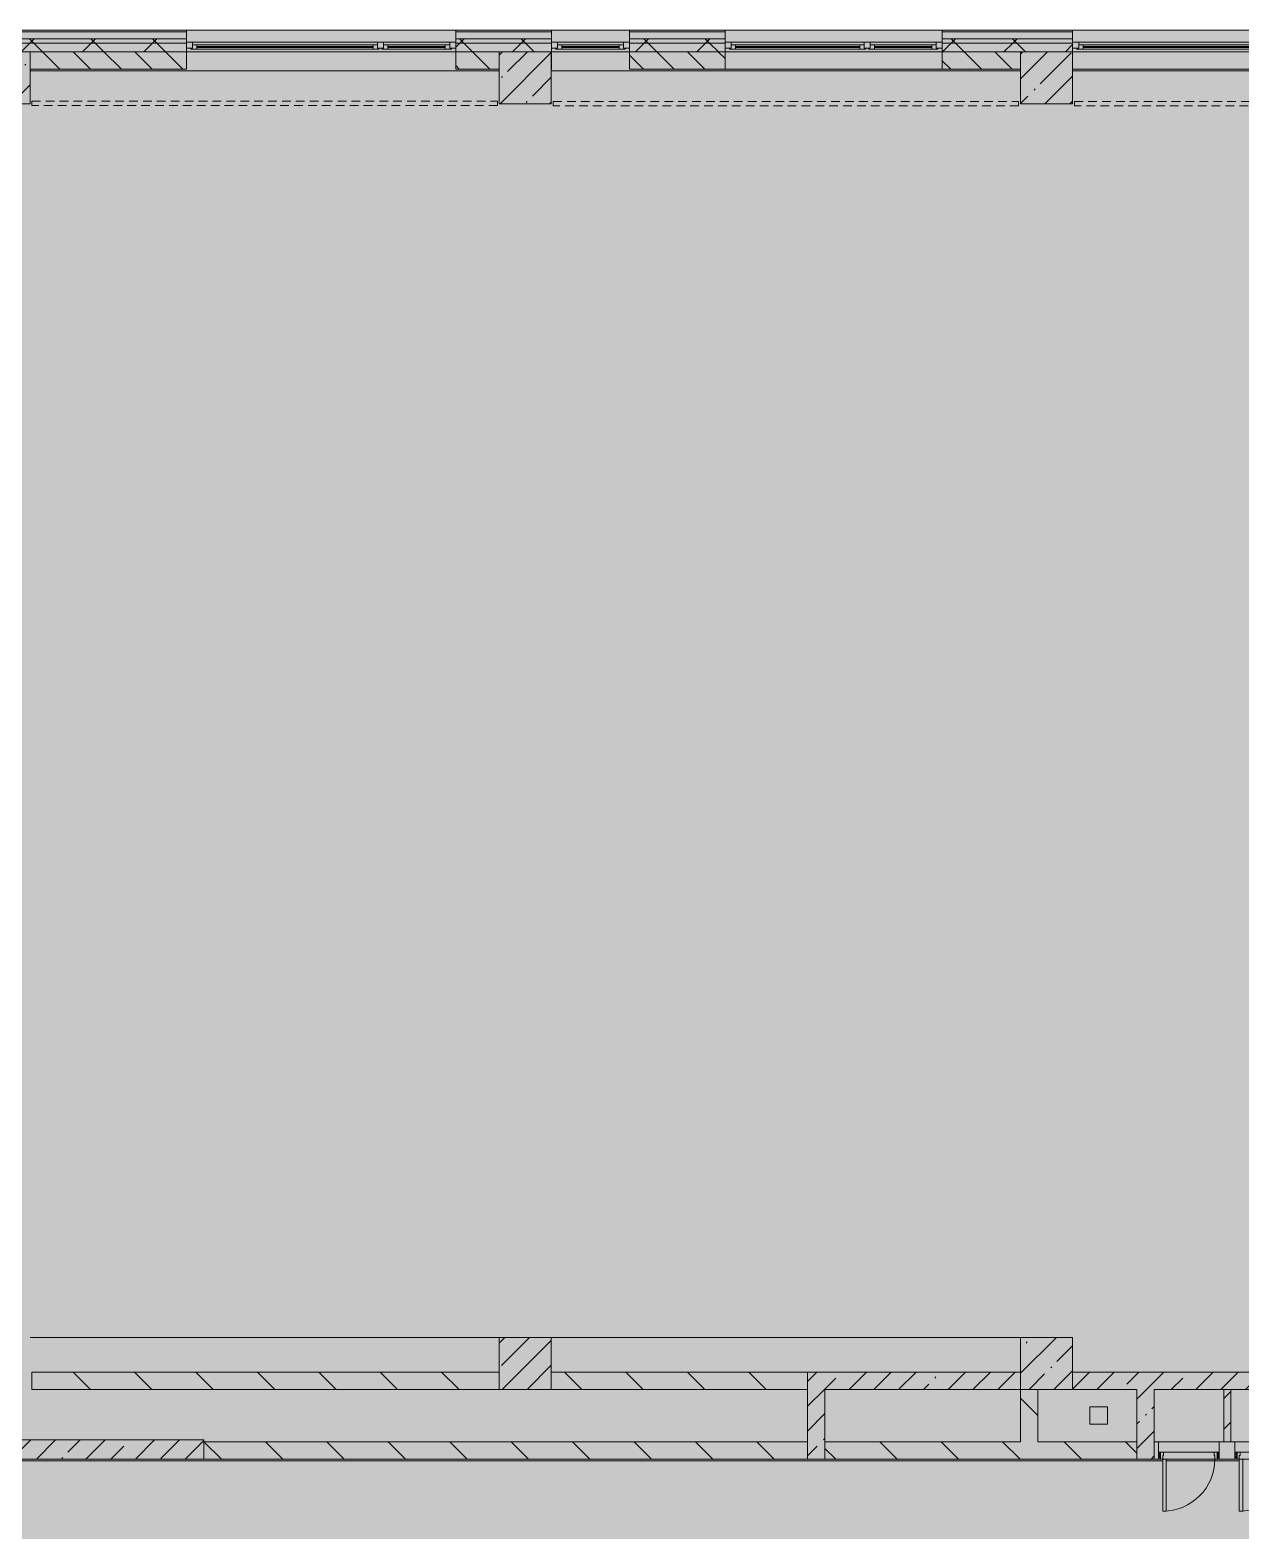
# Model space of a CAD drawing. Header units: millimetres. Extents: x 2623 to 216772, y -8553 to 29000.
# Drawn here: x 132522 to 146460, y 10072 to 27350 of the extents above; entities that cross this region are included whole.
import ezdxf

# ---------------------------------------------------------------- set-up
doc = ezdxf.new("R2010")
doc.units = ezdxf.units.MM
doc.linetypes.add('200_ШТРИХ__ш1_п0_6_', pattern=[160, 100, -60])
doc.layers.add('A-DETL-GENF-6', color=7, linetype='Continuous', lineweight=9, true_color=0xc0c0c0, transparency=0.4)
for name, color, linetype, lineweight in [('A-DETL-MBND-1', 7, '200_ШТРИХ__ш1_п0_6_', 9), ('A-WALL-3', 7, 'Continuous', 5), ('I-WALL-4', 7, 'Continuous', 5), ('S-COLS-1', 7, 'Continuous', 5)]:
    doc.layers.add(name, color=color, linetype=linetype, lineweight=lineweight)
for name, color, linetype, lineweight, true_color in [('A-DOOR-3', 7, 'Continuous', 5, 0xaaaaaa), ('A-DOOR-4', 7, 'Continuous', 5, 0xe2e2e2), ('A-DOOR-5', 7, 'Continuous', 5, 0xb7b7b7), ('A-DOOR-FRAM-3', 7, 'Continuous', 5, 0xe2e2e2), ('A-DOOR-FRAM-4', 7, 'Continuous', 5, 0xaaaaaa), ('A-DOOR-FRAM-5', 7, 'Continuous', 5, 0xb7b7b7), ('A-FLOR-2', 7, 'Continuous', 5, 0xb7b7b7), ('A-GLAZ-2', 7, 'Continuous', 5, 0x737373), ('A-WALL-4', 7, 'Continuous', 5, 0x737373), ('A-WALL-5', 7, 'Continuous', 9, 0x737373), ('I-WALL-3', 7, 'Continuous', 5, 0x737373), ('S-COLS-2', 7, 'Continuous', 5, 0x737373)]:
    doc.layers.add(name, color=color, linetype=linetype, lineweight=lineweight, true_color=true_color)
pattern_1 = [(45, (89762.2, 0), (-353.5534, 353.5534), []), (135, (89762.2, 0), (-353.5534, -353.5534), [])]
pattern_2 = [(45, (89762.2, 0), (-285.1231, 285.1231), []), (45, (90047.3, 0), (-285.1231, 285.1231), [504.031, -100.806, 16.764, -84.042])]
pattern_3 = [(135, (89762.2, 0), (-353.5534, -353.5534), [])]
pattern_4 = [(135, (1951.41, 164.685), (-14.14214, -14.14214), []), (225, (1951.41, 164.685), (14.14214, -14.14214), [])]
pattern_5 = [(45, (-171.384, 164.685), (-14.1421, 14.1421), []), (135, (-171.384, 164.685), (-14.1421, -14.1421), [])]

# ---------------------------------------------------------------- blocks, each defined once
blk = doc.blocks.new('BSC_Колонна _Прямоугольная - 600х600-23205375-3_1_2_птичка')
at = {"layer": 'S-COLS-1'}
h = blk.add_hatch(dxfattribs=at)
h.set_pattern_fill('FP_109', color=256, style=0, pattern_type=2)
h.set_pattern_definition([(45, (-54460, -12000), (-285.123, 285.123), []), (45, (-54174.88, -12000), (-285.123, 285.123), [504.031, -100.806, 16.764, -84.042])])
h.paths.add_polyline_path([(-300, -300), (300, -300), (300, 300), (-300, 300)])
at = {"layer": 'S-COLS-2'}
for p, q in [((300, 300), (-300, 300)), ((-300, 300), (-300, -300)), ((300, -300), (300, 300)), ((-300, -300), (300, -300))]:
    blk.add_line(p, q, dxfattribs=at)
blk = doc.blocks.new('BSC_Колонна _Прямоугольная - 600х600-V98-3_1_2_птичка')
at = {"layer": 'S-COLS-1'}
h = blk.add_hatch(dxfattribs=at)
h.set_pattern_fill('FP_110', color=256, style=0, pattern_type=2)
h.set_pattern_definition([(45, (-42460, -26800), (-285.123, 285.123), []), (45, (-42174.88, -26800), (-285.123, 285.123), [504.031, -100.806, 16.764, -84.042])])
h.paths.add_polyline_path([(-300, -300), (300, -300), (300, 300), (-300, 300)])
at = {"layer": 'S-COLS-2'}
for p, q in [((300, 300), (-300, 300)), ((-300, 300), (-300, -300)), ((300, -300), (300, 300)), ((-300, -300), (300, -300))]:
    blk.add_line(p, q, dxfattribs=at)
blk = doc.blocks.new('120_Окно_СКБ_2Ст - 120_Окно_СКБ_2Ст 3100х2500 _мал_створка слева_ 2-19089248-3_1_2_птичка')
at = {"layer": 'A-GLAZ-2'}
for p, q in [((-1550, -75), (-1550, -5)), ((-1550, -5), (-1480, -5)), ((1550, -5), (-1550, -5)), ((-1480, -75), (-1550, -75)), ((-1550, -75), (-1500, -75)), ((-1480, -75), (-1500, -75)), ((-1500, -75), (-1500, -85)), ((-1500, -85), (670, -85)), ((670, -85), (-1500, -85)), ((-1480, -5), (-1480, -75)), ((650, -35), (-1480, -35)), ((-1480, -35), (-1480, -75)), ((-1430, -85), (-1430, -35)), ((-1430, -55), (600, -55)), ((600, -65), (-1430, -65)), ((600, -85), (600, -35)), ((650, -75), (650, -5)), ((650, -5), (720, -5)), ((650, -75), (650, -35)), ((720, -75), (650, -75)), ((670, -75), (650, -75)), ((670, -75), (700, -75)), ((670, -85), (670, -75)), ((720, -75), (700, -75)), ((700, -75), (700, -85)), ((700, -85), (1500, -85)), ((1500, -85), (700, -85)), ((720, -5), (720, -75)), ((1480, -35), (720, -35)), ((720, -35), (720, -75)), ((770, -85), (770, -35)), ((770, -55), (1430, -55)), ((1430, -65), (770, -65)), ((1430, -85), (1430, -35)), ((1480, -75), (1480, -5)), ((1480, -5), (1550, -5)), ((1480, -75), (1480, -35)), ((1550, -75), (1480, -75)), ((1500, -75), (1480, -75)), ((1500, -75), (1550, -75)), ((1500, -85), (1500, -75)), ((1550, -5), (1550, -75))]:
    blk.add_line(p, q, dxfattribs=at)
blk = doc.blocks.new('120_Окно_СКБ_2Ст - 120_Окно_СКБ_2Ст 2500х2500 _мал створка справа_-23206729-3_1_2_птичка')
at = {"layer": 'A-GLAZ-2'}
for p, q in [((-1250, -75), (-1250, -5)), ((-1250, -5), (-1180, -5)), ((1250, -5), (-1250, -5)), ((-1180, -75), (-1250, -75)), ((-1250, -75), (-1200, -75)), ((-1180, -75), (-1200, -75)), ((-1200, -75), (-1200, -85)), ((-1200, -85), (370, -85)), ((370, -85), (-1200, -85)), ((-1180, -5), (-1180, -75)), ((350, -35), (-1180, -35)), ((-1180, -35), (-1180, -75)), ((-1130, -85), (-1130, -35)), ((-1130, -55), (300, -55)), ((300, -65), (-1130, -65)), ((300, -85), (300, -35)), ((350, -75), (350, -5)), ((350, -5), (420, -5)), ((350, -75), (350, -35)), ((420, -75), (350, -75)), ((370, -75), (350, -75)), ((370, -75), (400, -75)), ((370, -85), (370, -75)), ((420, -75), (400, -75)), ((400, -75), (400, -85)), ((400, -85), (1200, -85)), ((1200, -85), (400, -85)), ((420, -5), (420, -75)), ((1180, -35), (420, -35)), ((420, -35), (420, -75)), ((470, -85), (470, -35)), ((470, -55), (1130, -55)), ((1130, -65), (470, -65)), ((1130, -85), (1130, -35)), ((1180, -75), (1180, -5)), ((1180, -5), (1250, -5)), ((1180, -75), (1180, -35)), ((1250, -75), (1180, -75)), ((1200, -75), (1180, -75)), ((1200, -75), (1250, -75)), ((1200, -85), (1200, -75)), ((1250, -5), (1250, -75))]:
    blk.add_line(p, q, dxfattribs=at)
blk = doc.blocks.new('120_Окно_СКБ_1Ст - 120_Окно_СКБ_1Ст_900х2500_h_-21649151-3_1_2_птичка')
at = {"layer": 'A-GLAZ-2'}
for p, q in [((-450, -75), (-450, -5)), ((-450, -5), (-380, -5)), ((450, -5), (-450, -5)), ((-380, -75), (-450, -75)), ((-450, -75), (-400, -75)), ((-380, -75), (-400, -75)), ((-400, -75), (-400, -85)), ((-400, -85), (400, -85)), ((400, -85), (-400, -85)), ((-380, -5), (-380, -75)), ((380, -35), (-380, -35)), ((-380, -35), (-380, -75)), ((-330, -85), (-330, -35)), ((-330, -55), (330, -55)), ((330, -65), (-330, -65)), ((330, -85), (330, -35)), ((380, -75), (380, -5)), ((380, -5), (450, -5)), ((380, -75), (380, -35)), ((450, -75), (380, -75)), ((400, -75), (380, -75)), ((400, -75), (450, -75)), ((400, -85), (400, -75)), ((450, -5), (450, -75))]:
    blk.add_line(p, q, dxfattribs=at)
blk = doc.blocks.new('110_Дверь_СКБ_1Ст - д-18 700x2100h_Технический шкаф ЭОМ и СС-V183-3_1_2_птичка')
at = {"layer": 'A-DOOR-3'}
h = blk.add_hatch(dxfattribs=at)
h.set_pattern_fill('FP_48', color=256, style=0, pattern_type=2)
h.set_pattern_definition(pattern_4)
h.paths.add_polyline_path([(362.5, 100), (337.5, 100), (337.5, 20), (362.5, 20)])
at = {"layer": 'A-DOOR-4'}
h = blk.add_hatch(color=256, dxfattribs=at)
h.paths.add_polyline_path([(-312.5, 100), (-312.5, 20), (-277.5, 20), (-277.5, 60), (-287.5, 60), (-292.5, 100)])
h.paths.add_polyline_path([(312.5, 100), (312.5, 60), (302.5, 60), (302.5, 20), (337.5, 20), (337.5, 100)])
at = {"layer": 'A-DOOR-FRAM-3'}
blk.add_hatch(color=256, dxfattribs=at).paths.add_polyline_path([(272.5, 700), (272.5, 100), (312.5, 100), (312.5, 700)])
at = {"layer": 'A-DOOR-FRAM-4'}
h = blk.add_hatch(dxfattribs=at)
h.set_pattern_fill('FP_49', color=256, style=0, pattern_type=2)
h.set_pattern_definition(pattern_5)
h.paths.add_polyline_path([(-312.5, 100), (-337.5, 100), (-337.5, 20), (-312.5, 20)])
at = {"layer": 'A-DOOR-5'}
for p, q in [((312.5, 700), (272.5, 700)), ((272.5, 700), (272.5, 100)), ((312.5, 100), (312.5, 700)), ((272.5, 100), (312.5, 100))]:
    blk.add_line(p, q, dxfattribs=at)
blk.add_arc((312.5, 100), 600, 90, 180, dxfattribs=at)
at = {"layer": 'A-DOOR-FRAM-5'}
for p, q in [((-312.5, 100), (-337.5, 100)), ((-337.5, 100), (-337.5, 20)), ((-337.5, 20), (-312.5, 20)), ((-287.5, 100), (-312.5, 100)), ((-312.5, 100), (-312.5, 20)), ((-312.5, 20), (-312.5, 100)), ((-312.5, 20), (-277.5, 20)), ((-287.5, 60), (-287.5, 100)), ((-287.5, 100), (272.5, 100)), ((-277.5, 60), (-287.5, 60)), ((-277.5, 20), (-277.5, 60)), ((302.5, 20), (-277.5, 20)), ((312.5, 60), (302.5, 60)), ((302.5, 60), (302.5, 20)), ((302.5, 20), (337.5, 20)), ((312.5, 100), (312.5, 60)), ((337.5, 100), (312.5, 100)), ((337.5, 20), (337.5, 100)), ((362.5, 100), (337.5, 100)), ((337.5, 100), (337.5, 20)), ((337.5, 20), (362.5, 20)), ((362.5, 20), (362.5, 100))]:
    blk.add_line(p, q, dxfattribs=at)
blk = doc.blocks.new('110_Дверь_СКБ_1Ст - д-18 700x2100h_Технический шкаф ЭОМ и СС-V184-3_1_2_птичка')
at = {"layer": 'A-DOOR-3'}
h = blk.add_hatch(dxfattribs=at)
h.set_pattern_fill('FP_48', color=256, style=0, pattern_type=2)
h.set_pattern_definition(pattern_4)
h.paths.add_polyline_path([(362.5, 100), (337.5, 100), (337.5, 20), (362.5, 20)])
at = {"layer": 'A-DOOR-4'}
h = blk.add_hatch(color=256, dxfattribs=at)
h.paths.add_polyline_path([(312.5, 100), (312.5, 60), (302.5, 60), (302.5, 20), (337.5, 20), (337.5, 100)])
h.paths.add_polyline_path([(-287.5, 100), (-312.5, 100), (-312.5, 20), (-277.5, 20), (-277.5, 60), (-287.5, 60)])
at = {"layer": 'A-DOOR-FRAM-3'}
blk.add_hatch(color=256, dxfattribs=at).paths.add_polyline_path([(272.5, 700), (272.5, 100), (312.5, 100), (312.5, 700)])
at = {"layer": 'A-DOOR-FRAM-4'}
h = blk.add_hatch(dxfattribs=at)
h.set_pattern_fill('FP_49', color=256, style=0, pattern_type=2)
h.set_pattern_definition(pattern_5)
h.paths.add_polyline_path([(-312.5, 100), (-337.5, 100), (-337.5, 20), (-312.5, 20)])
at = {"layer": 'A-DOOR-5'}
for p, q in [((312.5, 700), (272.5, 700)), ((272.5, 700), (272.5, 100)), ((312.5, 100), (312.5, 700)), ((272.5, 100), (312.5, 100))]:
    blk.add_line(p, q, dxfattribs=at)
blk.add_arc((312.5, 100), 600, 90, 180, dxfattribs=at)
at = {"layer": 'A-DOOR-FRAM-5'}
for p, q in [((-312.5, 100), (-337.5, 100)), ((-337.5, 100), (-337.5, 20)), ((-337.5, 20), (-312.5, 20)), ((-287.5, 100), (-312.5, 100)), ((-312.5, 100), (-312.5, 20)), ((-312.5, 20), (-312.5, 100)), ((-312.5, 20), (-277.5, 20)), ((-287.5, 60), (-287.5, 100)), ((-287.5, 100), (272.5, 100)), ((-277.5, 60), (-287.5, 60)), ((-277.5, 20), (-277.5, 60)), ((302.5, 20), (-277.5, 20)), ((312.5, 60), (302.5, 60)), ((302.5, 60), (302.5, 20)), ((302.5, 20), (337.5, 20)), ((312.5, 100), (312.5, 60)), ((337.5, 100), (312.5, 100)), ((337.5, 20), (337.5, 100)), ((362.5, 100), (337.5, 100)), ((337.5, 100), (337.5, 20)), ((337.5, 20), (362.5, 20)), ((362.5, 20), (362.5, 100))]:
    blk.add_line(p, q, dxfattribs=at)

msp = doc.modelspace()

# ---------------------------------------------------------------- hatches: boundary and pattern name
at = {"layer": 'A-DETL-GENF-6'}
msp.add_hatch(color=256, dxfattribs=at).paths.add_polyline_path([(160614.1, -251.7), (165612.2, -251.7), (165612.2, 3288.3), (174332.2, 3288.3), (174332.2, 27348.3), (131672.2, 27348.3), (131672.2, 23888.3), (128072.3, 23888.3), (128072.3, -251.7), (159681.9, -251.7)])
at = {"layer": 'A-WALL-3'}
h = msp.add_hatch(dxfattribs=at)
h.set_pattern_fill('FP_105', color=256, style=0, pattern_type=2)
h.set_pattern_definition(pattern_1)
h.paths.add_polyline_path([(174278.4, 27200), (174332.2, 27200), (174332.2, 27250), (170112.2, 27250), (170112.2, 27200), (174131.1, 27200)])
h.paths.add_polyline_path([(166207.4, 27200), (167012.2, 27200), (167012.2, 27250), (166112.2, 27250), (166112.2, 27200)])
h.paths.add_polyline_path([(156872.2, 27200), (156872.2, 27250), (152622.2, 27250), (152622.2, 27200), (156419.2, 27200)])
h.paths.add_polyline_path([(159372.2, 27200), (160572.2, 27200), (160572.2, 27250), (159372.2, 27250)])
h.paths.add_polyline_path([(162672.2, 27200), (164012.2, 27200), (164012.2, 27250), (162672.2, 27250)])
h.paths.add_polyline_path([(151292.1, 27200), (151722.2, 27200), (151722.2, 27250), (149622.2, 27250), (149622.2, 27200), (150359.9, 27200)])
h.paths.add_polyline_path([(148495.5, 27200), (148722.2, 27200), (148722.2, 27250), (147622.2, 27250), (147622.2, 27200)])
h.paths.add_polyline_path([(143834.5, 27200), (144522.2, 27200), (144522.2, 27250), (143022.2, 27250), (143022.2, 27200)])
h.paths.add_polyline_path([(140105.7, 27200), (140522.2, 27200), (140522.2, 27250), (139422.5, 27250), (139422.5, 27200)])
h.paths.add_polyline_path([(138241.3, 27200), (138522.5, 27200), (138522.5, 27250), (137422.2, 27250), (137422.2, 27200)])
h.paths.add_polyline_path([(131822.2, 27200), (134322.2, 27200), (134322.2, 27250), (131822.2, 27250)])
h = msp.add_hatch(dxfattribs=at)
h.set_pattern_fill('FP_105', color=256, style=0, pattern_type=2)
h.set_pattern_definition(pattern_1)
h.paths.add_polyline_path([(174242.2, 27100), (174332.2, 27100), (174332.2, 27200), (170112.2, 27200), (170112.2, 27100), (174131.1, 27100)])
h.paths.add_polyline_path([(159681.9, 27100), (160572.2, 27100), (160572.2, 27200), (159372.2, 27200), (159372.2, 27100)])
h.paths.add_polyline_path([(162672.2, 27100), (164012.2, 27100), (164012.2, 27200), (162672.2, 27200)])
h.paths.add_polyline_path([(156872.2, 27100), (156872.2, 27200), (152622.2, 27200), (152622.2, 27100), (156419.2, 27100)])
h.paths.add_polyline_path([(166112.2, 27100), (167012.2, 27100), (167012.2, 27200), (166112.2, 27200)])
h.paths.add_polyline_path([(147622.2, 27100), (148722.2, 27100), (148722.2, 27200), (147622.2, 27200)])
h.paths.add_polyline_path([(143834.5, 27100), (144522.2, 27100), (144522.2, 27200), (143022.2, 27200), (143022.2, 27100)])
h.paths.add_polyline_path([(149622.2, 27100), (151722.2, 27100), (151722.2, 27200), (149622.2, 27200)])
h.paths.add_polyline_path([(140105.7, 27100), (140522.2, 27100), (140522.2, 27200), (139422.5, 27200), (139422.5, 27100)])
h.paths.add_polyline_path([(131922.2, 27100), (134322.2, 27100), (134322.2, 27200), (131922.2, 27200)])
h.paths.add_polyline_path([(138241.3, 27100), (138522.5, 27100), (138522.5, 27200), (137422.2, 27200), (137422.2, 27100)])
h = msp.add_hatch(dxfattribs=at)
h.set_pattern_fill('FP_103', color=256, style=0, pattern_type=2)
h.set_pattern_definition([(135, (89762.2, 0), (-176.7767, -176.7767), [])])
h.paths.add_polyline_path([(170912.2, 26900), (173962.2, 26900), (173962.2, 27100), (170912.2, 27100), (170912.2, 27070.9)])
h.paths.add_polyline_path([(170412.2, 26900), (170412.2, 27100), (170112.2, 27100), (170112.2, 26900), (170402.3, 26900)])
h.paths.add_polyline_path([(163802.2, 26900), (164012.2, 26900), (164012.2, 27100), (163802.2, 27100)])
h.paths.add_polyline_path([(159372.2, 26900), (160072.2, 26900), (160072.2, 27100), (159372.2, 27100)])
h.paths.add_polyline_path([(166112.2, 26900), (166512.2, 26900), (166512.2, 27100), (166112.2, 27100)])
h.paths.add_polyline_path([(163302.2, 26900), (163302.2, 27100), (162672.2, 27100), (162672.2, 26900)])
h.paths.add_polyline_path([(156522.2, 26900), (156872.2, 26900), (156872.2, 27100), (156522.2, 27100)])
h.paths.add_polyline_path([(155922.2, 26900), (155922.2, 27100), (152622.2, 27100), (152622.2, 26900), (154088.7, 26900)])
h.paths.add_polyline_path([(151292.1, 26900), (151722.2, 26900), (151722.2, 27100), (150522.2, 27100), (150522.2, 26900)])
h.paths.add_polyline_path([(149622.2, 26900), (149922.2, 26900), (149922.2, 27100), (149622.2, 27100)])
h.paths.add_polyline_path([(148495.5, 26900), (148722.2, 26900), (148722.2, 27100), (147622.2, 27100), (147622.2, 26900)])
h.paths.add_polyline_path([(143922.2, 26900), (143922.2, 27100), (143022.2, 27100), (143022.2, 26900), (143834.5, 26900)])
h.paths.add_polyline_path([(132648, 26900), (134322.2, 26900), (134322.2, 27100), (132522.2, 27100), (132522.2, 26900)])
h.paths.add_polyline_path([(140105.7, 26900), (140522.2, 26900), (140522.2, 27100), (139422.5, 27100), (139422.5, 26900)])
h.paths.add_polyline_path([(137922.2, 26900), (137922.2, 27100), (137422.2, 27100), (137422.2, 26900)])
at = {"layer": 'I-WALL-4'}
h = msp.add_hatch(dxfattribs=at)
h.set_pattern_fill('FP_104', color=256, style=0, pattern_type=2)
h.set_pattern_definition(pattern_3)
h.paths.add_polyline_path([(141472.2, 11700), (141472.2, 11900), (138522.2, 11900), (138522.2, 11700)])
h.paths.add_polyline_path([(135444.6, 11700), (137922.2, 11700), (137922.2, 11900), (132542.2, 11900), (132542.2, 11700)])
h = msp.add_hatch(dxfattribs=at)
h.set_pattern_fill('FP_101', color=256, style=0, pattern_type=2)
h.set_pattern_definition(pattern_2)
h.paths.add_polyline_path([(143922.2, 11700), (143922.2, 11900), (141472.2, 11900), (141472.2, 11700), (142902.3, 11700)])
h = msp.add_hatch(dxfattribs=at)
h.set_pattern_fill('FP_101', color=256, style=0, pattern_type=2)
h.set_pattern_definition(pattern_2)
h.paths.add_polyline_path([(151722.2, 11700), (155922.2, 11700), (155922.2, 11900), (150522.2, 11900), (150522.2, 11700), (151122.2, 11700)])
h.paths.add_polyline_path([(144522.2, 11700), (149922.2, 11700), (149922.2, 11900), (144522.2, 11900)])
h = msp.add_hatch(dxfattribs=at)
h.set_pattern_fill('FP_101', color=256, style=0, pattern_type=2)
h.set_pattern_definition(pattern_2)
h.paths.add_polyline_path([(141672.2, 10900), (141672.2, 11700), (141472.2, 11700), (141472.2, 10900)])
h = msp.add_hatch(dxfattribs=at)
h.set_pattern_fill('FP_104', color=256, style=0, pattern_type=2)
h.set_pattern_definition(pattern_3)
h.paths.add_polyline_path([(143922.2, 11100), (144122.2, 11100), (144122.2, 11700), (143922.2, 11700), (143922.2, 11221)])
h = msp.add_hatch(dxfattribs=at)
h.set_pattern_fill('FP_101', color=256, style=0, pattern_type=2)
h.set_pattern_definition(pattern_2)
h.paths.add_polyline_path([(145262.2, 10900), (145462.2, 10900), (145462.2, 11700), (145262.2, 11700), (145262.2, 11100)])
h = msp.add_hatch(dxfattribs=at)
h.set_pattern_fill('FP_106', color=256, style=0, pattern_type=2)
h.set_pattern_definition([(45, (89762.2, 0), (-176.7767, 176.7767), [])])
h.paths.add_polyline_path([(146341.4, 11100), (146341.4, 11700), (146261.4, 11700), (146261.4, 11100)])
h = msp.add_hatch(dxfattribs=at)
h.set_pattern_fill('FP_101', color=256, style=0, pattern_type=2)
h.set_pattern_definition(pattern_2)
h.paths.add_polyline_path([(134522.2, 10900), (134522.2, 11120), (132142.2, 11120), (132142.2, 10900)])
h = msp.add_hatch(dxfattribs=at)
h.set_pattern_fill('FP_104', color=256, style=0, pattern_type=2)
h.set_pattern_definition(pattern_3)
h.paths.add_polyline_path([(150922.2, 10900), (150922.2, 11100), (149102.2, 11100), (149102.2, 10900), (150359.9, 10900)])
h.paths.add_polyline_path([(147097.2, 10900), (147270, 10900), (147270, 11100), (147090, 11100), (147090, 10900)])
h.paths.add_polyline_path([(147970, 10900), (148150, 10900), (148150, 11100), (147970, 11100), (147970, 10980)])
h.paths.add_polyline_path([(148902.2, 10900), (148902.2, 11100), (148850, 11100), (148850, 10900)])
h.paths.add_polyline_path([(146390, 10900), (146390, 11100), (146210, 11100), (146210, 10900)])
h.paths.add_polyline_path([(144766.7, 10900), (145262.2, 10900), (145262.2, 11100), (141672.2, 11100), (141672.2, 10900), (142902.3, 10900)])
h.paths.add_polyline_path([(145462.2, 10900), (145510, 10900), (145510, 11100), (145462.2, 11100), (145462.2, 10980)])
h.paths.add_polyline_path([(139173.5, 10900), (141472.2, 10900), (141472.2, 11100), (134522.2, 11100), (134522.2, 10900), (135444.6, 10900)])
at = {"layer": 'S-COLS-1'}
h = msp.add_hatch(dxfattribs=at)
h.set_pattern_fill('FP_101', color=256, style=0, pattern_type=2)
h.set_pattern_definition(pattern_2)
h.paths.add_polyline_path([(138241.3, 26500), (138522.2, 26500), (138522.2, 27100), (137922.2, 27100), (137922.2, 26500)])
h = msp.add_hatch(dxfattribs=at)
h.set_pattern_fill('FP_101', color=256, style=0, pattern_type=2)
h.set_pattern_definition(pattern_2)
h.paths.add_polyline_path([(144522.2, 26500), (144522.2, 27100), (143922.2, 27100), (143922.2, 26500)])
h = msp.add_hatch(dxfattribs=at)
h.set_pattern_fill('FP_101', color=256, style=0, pattern_type=2)
h.set_pattern_definition(pattern_2)
h.paths.add_polyline_path([(138522.2, 11700), (138522.2, 12300), (137922.2, 12300), (137922.2, 11700)])

# ---------------------------------------------------------------- linework, layer by layer
at = {"layer": 'A-DETL-MBND-1'}
for p, q in [((132543.2, 26530), (132543.2, 26480)), ((132543.2, 26530), (137902.2, 26530)), ((137902.2, 26480), (132543.2, 26480)), ((137902.2, 26480), (137902.2, 26530)), ((138543.5, 26529), (138543.5, 26479)), ((138543.5, 26529), (143901.2, 26529)), ((143901.2, 26479), (138543.5, 26479)), ((143901.2, 26479), (143901.2, 26529)), ((144542.2, 26529), (144542.2, 26479)), ((144542.2, 26529), (149902.2, 26529)), ((149902.2, 26479), (144542.2, 26479))]:
    msp.add_line(p, q, dxfattribs=at)
at = {"layer": 'A-FLOR-2'}
for p, q in [((137922.2, 12300), (132522.2, 12300)), ((143922.2, 12300), (138522.2, 12300)), ((144722.2, 11500), (144922.2, 11500)), ((144722.2, 11300), (144722.2, 11500)), ((144922.2, 11500), (144922.2, 11300)), ((144922.2, 11300), (144722.2, 11300)), ((145560, 10880), (132162.2, 10880)), ((146440, 10880), (145600, 10880))]:
    msp.add_line(p, q, dxfattribs=at)
at = {"layer": 'A-WALL-3'}
for p in [(131672.2, 27350), (166112.2, 27350)]:
    msp.add_line(p, (139422.5, 27350), dxfattribs=at)
at = {"layer": 'A-WALL-4'}
for p, q in [((134322.2, 26900), (134322.2, 27348.3)), ((137422.2, 27348.3), (137422.2, 26900)), ((138522.5, 26900), (138522.5, 27348.3)), ((139422.5, 27348.3), (139422.5, 26900)), ((140522.2, 26900), (140522.2, 27348.3)), ((143022.2, 27348.3), (143022.2, 26900)), ((144522.2, 27100), (144522.2, 27348.3)), ((143922.2, 27100), (132522.2, 27100)), ((137922.2, 26900), (137922.2, 27100)), ((138522.2, 27100), (138522.2, 26900)), ((160072.2, 27100), (143022.2, 27100)), ((143922.2, 26900), (143922.2, 27100)), ((132522.2, 26900), (134322.2, 26900)), ((137422.2, 26900), (137922.2, 26900)), ((138522.2, 26900), (138522.5, 26900)), ((139422.5, 26900), (140522.2, 26900)), ((143022.2, 26900), (143922.2, 26900))]:
    msp.add_line(p, q, dxfattribs=at)
at = {"layer": 'A-WALL-5'}
for p, q in [((134322.2, 27330), (131692.2, 27330)), ((138522.5, 27330), (137422.2, 27330)), ((140522.2, 27330), (139422.5, 27330)), ((144522.2, 27330), (143022.2, 27330)), ((134322.2, 27250), (131772.2, 27250)), ((134322.2, 27200), (131822.2, 27200)), ((138522.5, 27250), (137422.2, 27250)), ((138522.5, 27200), (137422.2, 27200)), ((140522.2, 27250), (139422.5, 27250)), ((140522.2, 27200), (139422.5, 27200)), ((144522.2, 27250), (143022.2, 27250)), ((144522.2, 27200), (143022.2, 27200)), ((141472.2, 11700), (141472.2, 11900)), ((146341.4, 11700), (146261.4, 11700)), ((141472.2, 10900), (141472.2, 11100)), ((141672.2, 10900), (141672.2, 11100)), ((145262.2, 10900), (145262.2, 11100)), ((145462.2, 10900), (145462.2, 11100)), ((146261.4, 11100), (146341.4, 11100))]:
    msp.add_line(p, q, dxfattribs=at)
at = {"layer": 'I-WALL-3'}
for p, q in [((134322.2, 27100), (137422.2, 27100)), ((138522.5, 27100), (139422.5, 27100)), ((140522.2, 27100), (143022.2, 27100)), ((144522.2, 27100), (147622.2, 27100)), ((137922.2, 26880), (132522.2, 26880)), ((143922.2, 26880), (138522.2, 26880)), ((143022.2, 26900), (140522.2, 26900)), ((147622.2, 26900), (144522.2, 26900)), ((149922.2, 26880), (144522.2, 26880)), ((137922.2, 11900), (132542.2, 11900)), ((132542.2, 11900), (132542.2, 11700)), ((137922.2, 11700), (137922.2, 11900)), ((143922.2, 11900), (138522.2, 11900)), ((138522.2, 11900), (138522.2, 11700)), ((149922.2, 11900), (144522.2, 11900)), ((132542.2, 11700), (137922.2, 11700)), ((138522.2, 11700), (141472.2, 11700)), ((141472.2, 11700), (141472.2, 11100)), ((141672.2, 11100), (141672.2, 11700)), ((141672.2, 11700), (143922.2, 11700)), ((143922.2, 11700), (143922.2, 11100)), ((144122.2, 11100), (144122.2, 11700)), ((144522.2, 11700), (145262.2, 11700)), ((145262.2, 11700), (145262.2, 11100)), ((145462.2, 11100), (145462.2, 11700)), ((145462.2, 11700), (146261.4, 11700)), ((146261.4, 11700), (146261.4, 11100)), ((146341.4, 11100), (146341.4, 11700)), ((146341.4, 11700), (147141.4, 11700)), ((134522.2, 11120), (132142.2, 11120)), ((134522.2, 10900), (134522.2, 11120)), ((141472.2, 11100), (134522.2, 11100)), ((143922.2, 11100), (141672.2, 11100)), ((145262.2, 11100), (144122.2, 11100)), ((145462.2, 11100), (146261.4, 11100)), ((145510, 10980), (145510, 11100)), ((146210, 11100), (146210, 10980)), ((146341.4, 11100), (147141.4, 11100)), ((146390, 10980), (146390, 11100)), ((132142.2, 10900), (145510, 10900)), ((146210, 10900), (146390, 10900))]:
    msp.add_line(p, q, dxfattribs=at)
at = {"layer": 'S-COLS-2'}
for p, q in [((138522.2, 27100), (137922.2, 27100)), ((137922.2, 27100), (137922.2, 26900)), ((138522.2, 26900), (138522.2, 27100)), ((144522.2, 27100), (143922.2, 27100)), ((143922.2, 27100), (143922.2, 26900)), ((144522.2, 26500), (144522.2, 27100)), ((137922.2, 26900), (137922.2, 26500)), ((138522.2, 26500), (138522.2, 26900)), ((143922.2, 26900), (143922.2, 26500)), ((137922.2, 26500), (138522.2, 26500)), ((143922.2, 26500), (144522.2, 26500)), ((138522.2, 12300), (137922.2, 12300)), ((137922.2, 12300), (137922.2, 11900)), ((138522.2, 11900), (138522.2, 12300)), ((137922.2, 11900), (137922.2, 11700)), ((138522.2, 11700), (138522.2, 11900)), ((137922.2, 11700), (138522.2, 11700))]:
    msp.add_line(p, q, dxfattribs=at)

# ---------------------------------------------------------------- block references
at = {"layer": 'A-DOOR-5', "rotation": 180}
for name, p in [('110_Дверь_СКБ_1Ст - д-18 700x2100h_Технический шкаф ЭОМ и СС-V183-3_1_2_птичка', (145872.5, 11000)), ('110_Дверь_СКБ_1Ст - д-18 700x2100h_Технический шкаф ЭОМ и СС-V184-3_1_2_птичка', (146752.5, 11000))]:
    msp.add_blockref(name, p, dxfattribs=at)
at = {"layer": 'A-GLAZ-2'}
for name, p in [('120_Окно_СКБ_2Ст - 120_Окно_СКБ_2Ст 3100х2500 _мал_створка слева_ 2-19089248-3_1_2_птичка', (135872.2, 27215)), ('120_Окно_СКБ_1Ст - 120_Окно_СКБ_1Ст_900х2500_h_-21649151-3_1_2_птичка', (138972.5, 27215)), ('120_Окно_СКБ_2Ст - 120_Окно_СКБ_2Ст 2500х2500 _мал створка справа_-23206729-3_1_2_птичка', (141772.2, 27215)), ('120_Окно_СКБ_2Ст - 120_Окно_СКБ_2Ст 3100х2500 _мал_створка слева_ 2-19089248-3_1_2_птичка', (146072.2, 27215))]:
    msp.add_blockref(name, p, dxfattribs=at)
at = {"layer": 'S-COLS-2'}
for name, p in [('BSC_Колонна _Прямоугольная - 600х600-V98-3_1_2_птичка', (132222.2, 26800)), ('BSC_Колонна _Прямоугольная - 600х600-23205375-3_1_2_птичка', (144222.2, 12000))]:
    msp.add_blockref(name, p, dxfattribs=at)

doc.saveas('drawing.dxf')
